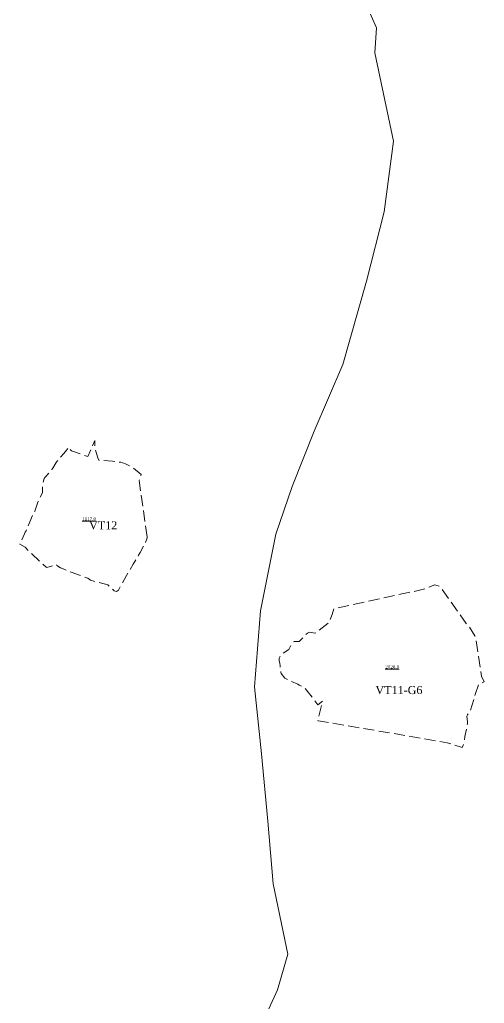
# Model space of a CAD drawing. Header units: metres. Extents: x 543340 to 549474, y 1840490 to 1845220.
# Drawn here: x 544476.8 to 544617.3, y 1844090.5 to 1844388 of the extents above; entities that cross this region are included whole.
import ezdxf
from ezdxf.enums import TextEntityAlignment as Align

# ---------------------------------------------------------------- set-up
doc = ezdxf.new("R2010")
doc.units = ezdxf.units.M
doc.header["$MEASUREMENT"] = 0
doc.linetypes.add('DGN Style 3', pattern=[4.697227, 3.355162, -1.342065])
for name, color, linetype, lineweight in [('Level 10', 7, 'Continuous', 0), ('Level 28', 7, 'Continuous', 0), ('Level 30', 7, 'Continuous', 0), ('Level 5', 7, 'Continuous', 0)]:
    doc.layers.add(name, color=color, linetype=linetype, lineweight=lineweight)
doc.styles.add('Style-Times New Roman', font='times.ttf')

msp = doc.modelspace()

# ---------------------------------------------------------------- linework, layer by layer
at = {"layer": 'Level 10', "color": 7, "lineweight": 0, "flags": 128}
msp.add_lwpolyline([(544546.81, 1844077.36), (544554.76, 1844094.62), (544557.84, 1844105.37), (544553.37, 1844126.65), (544551.82, 1844145.57), (544549.89, 1844166), (544547.76, 1844186.19), (544549.54, 1844209.24), (544554.2, 1844232.36), (544559.11, 1844246.86), (544565.78, 1844263.54), (544574.52, 1844283.77), (544581.63, 1844308.93), (544586.96, 1844329.9), (544589.81, 1844351.29), (544584.11, 1844377.98), (544584.64, 1844385.58), (544577.95, 1844400.63)], dxfattribs=at)
at = {"layer": 'Level 30', "color": 5, "linetype": 'DGN Style 3', "lineweight": 13, "flags": 128}
for points in [[(544515.28, 1844231.56), (544512.88, 1844248.65), (544513.48, 1844250.41), (544510.97, 1844252.47), (544510.54, 1844252.76), (544508.73, 1844253.66), (544508.28, 1844253.86), (544507.8, 1844254.01), (544507.32, 1844254.14), (544504.8, 1844254.53), (544500.67, 1844254.79), (544500.38, 1844255.49), (544499.64, 1844257.97), (544499.49, 1844259.07), (544499.52, 1844260.74), (544497.35, 1844255.89), (544492.4, 1844257.58), (544491.58, 1844258.72), (544490.11, 1844256.82), (544488.07, 1844254.52), (544487.78, 1844254.11), (544486.77, 1844252.38), (544486.49, 1844251.97), (544484.44, 1844249.67), (544484.17, 1844249.26), (544483.66, 1844247.25), (544483.65, 1844246.68), (544483.69, 1844245.52), (544483.67, 1844244.95), (544482.31, 1844242.28), (544482.11, 1844241.82), (544481.32, 1844239.4), (544481.04, 1844238.98), (544480.8, 1844238.54), (544479.05, 1844234.37), (544478.87, 1844233.9), (544478.73, 1844233.41), (544478.45, 1844232.99), (544478.22, 1844232.54), (544476.75, 1844229.36), (544478.38, 1844228.45), (544484.75, 1844222.43), (544484.77, 1844222.4), (544484.97, 1844222.32), (544487.01, 1844222.95), (544487.88, 1844223.19), (544488.01, 1844222.93), (544489.06, 1844222.2), (544490.38, 1844221.71), (544492.32, 1844220.9), (544497.33, 1844219.07), (544497.38, 1844219.06), (544498.2, 1844218.45), (544503.39, 1844217.13), (544505.36, 1844215.27), (544506.04, 1844215.04), (544506.62, 1844215.45), (544507.28, 1844216.7), (544509.08, 1844219.93), (544511.1, 1844223.38), (544512.71, 1844226.04), (544513.16, 1844226.85), (544514.94, 1844230.2), (544515.22, 1844230.88), (544515.28, 1844231.56)], [(544617.26, 1844187.71), (544616.4, 1844189.45), (544614.6, 1844201.21), (544614.43, 1844201.69), (544612.53, 1844204.68), (544612.17, 1844205.06), (544611.76, 1844205.43), (544603.77, 1844216.67), (544602.31, 1844217.12), (544599.41, 1844215.86), (544571.81, 1844209.84), (544571.28, 1844208.07), (544570.16, 1844205.58), (544566.12, 1844202.48), (544564.43, 1844202.8), (544563.83, 1844202.43), (544563.3, 1844202.08), (544561.29, 1844199.91), (544559.71, 1844199.95), (544559.31, 1844199.64), (544558.18, 1844197.54), (544556.26, 1844196.32), (544555.58, 1844195.58), (544555.26, 1844194.9), (544555.24, 1844194.14), (544555.44, 1844193.35), (544555.54, 1844192.58), (544555.71, 1844190.51), (544555.79, 1844190.29), (544556.89, 1844188.86), (544557.7, 1844188.47), (544560.85, 1844187.02), (544561.3, 1844186.79), (544562.67, 1844186.03), (544563.05, 1844185.83), (544566.9, 1844180.82), (544568.35, 1844181.94), (544567.39, 1844178.17), (544566.92, 1844175.93), (544567.07, 1844175.98), (544605.98, 1844169.34), (544610.55, 1844167.86), (544610.98, 1844168.78), (544611.39, 1844171.21), (544612.16, 1844175.17), (544612.14, 1844175.7), (544612.01, 1844177.32), (544612.2, 1844177.78), (544613.09, 1844179.07), (544614.76, 1844184.84), (544615.31, 1844186.24), (544615.62, 1844187.11), (544617.26, 1844187.71)]]:
    msp.add_lwpolyline(points, dxfattribs=at)

# ---------------------------------------------------------------- texts
at = {"layer": 'Level 28', "color": 1, "lineweight": 0, "style": 'Style-Times New Roman'}
for s, p in [('VT12', (544497.72, 1844233.88)), ('VT11-G6', (544584.33, 1844184.05))]:
    msp.add_text(s, height=2.422, dxfattribs=at).set_placement(p)
at = {"layer": 'Level 5', "color": 5, "linetype": 'Continuous', "lineweight": 0, "style": 'Style-Times New Roman'}
for s, p in [('%%u1117,0%%U', (544497.74, 1844237.04)), ('%%u2028,0%%U', (544589.41, 1844192.28))]:
    msp.add_text(s, height=1, dxfattribs=at).set_placement(p, align=Align.MIDDLE_CENTER)

doc.saveas('drawing.dxf')
